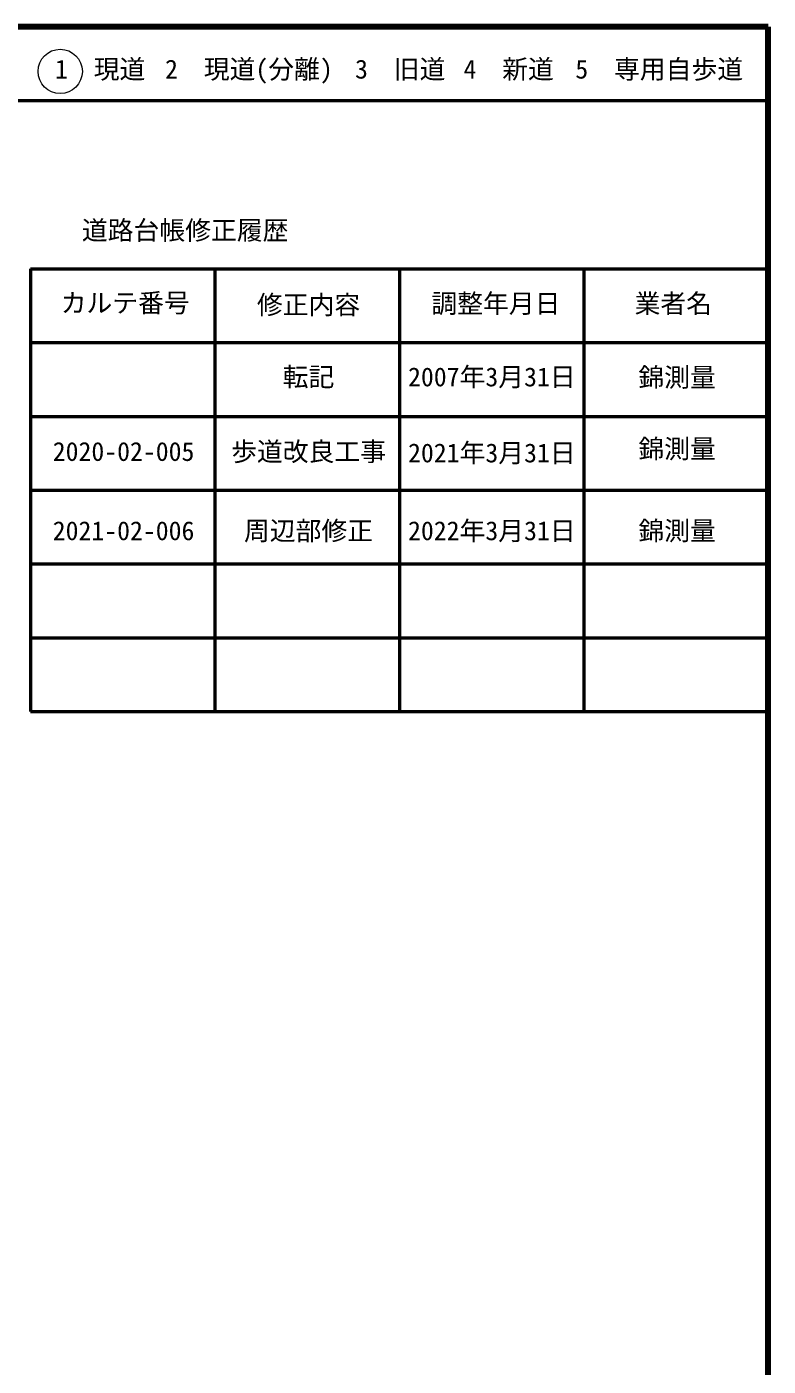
# Model space of a CAD drawing. Units: millimetres, scale not verified. Extents: x 40000 to 680000, y 20000 to 380000.
# Drawn here: x 579500 to 680000, y 198461 to 380000 of the extents above; entities that cross this region are included whole.
import ezdxf
from ezdxf.enums import TextEntityAlignment as Align

# ---------------------------------------------------------------- set-up
doc = ezdxf.new("R2010")
doc.units = ezdxf.units.MM
doc.header["$LTSCALE"] = 1000
for name, color, linetype, lineweight in [('M-TTL', 2, 'Continuous', 140), ('M-TTL-FRAM', 2, 'Continuous', 50), ('M-TTL-LINE', 7, 'Continuous', 50), ('M-TTL-TXT', 7, 'Continuous', 13)]:
    doc.layers.add(name, color=color, linetype=linetype, lineweight=lineweight)
doc.styles.add('ＭＳ ゴシック', font='')
doc.styles.get('ＭＳ ゴシック').set_extended_font_data('MS Gothic')

msp = doc.modelspace()

# ---------------------------------------------------------------- linework, layer by layer
at = {"layer": 'M-TTL'}
for p, q in [((680000, 380000), (40000, 380000)), ((680000, 20000), (680000, 380000))]:
    msp.add_line(p, q, dxfattribs=at)
at = {"layer": 'M-TTL-FRAM'}
for p, q in [((580000, 347197), (580000, 287197)), ((580000, 347197), (680000, 347197)), ((580000, 287197), (680000, 287197))]:
    msp.add_line(p, q, dxfattribs=at)
at = {"layer": 'M-TTL-LINE'}
for p, q in [((40000, 370000), (680000, 370000)), ((605000, 347197), (605000, 287197)), ((630000, 347197), (630000, 287197)), ((655000, 347197), (655000, 287197)), ((580000, 337197), (680000, 337197)), ((580000, 327197), (680000, 327197)), ((580000, 317197), (680000, 317197)), ((580000, 307197), (680000, 307197)), ((580000, 297197), (680000, 297197))]:
    msp.add_line(p, q, dxfattribs=at)
at = {"layer": 'M-TTL-TXT'}
msp.add_circle((584031, 373958), 3000, dxfattribs=at)

# ---------------------------------------------------------------- texts
at = {"layer": 'M-TTL-TXT', "style": 'ＭＳ ゴシック'}
for s, p in [('1\u3000現道', (583323, 372208)), ('2\u3000現道(分離)', (598244, 372208)), ('3\u3000旧道', (623996, 372208)), ('4\u3000新道', (638699, 372208)), ('5\u3000専用自歩道', (653853, 372208)), ('道路台帳修正履歴', (586968, 350363)), ('カルテ番号', (584089, 340527)), ('修正内容', (610692, 340273)), ('調整年月日', (634339, 340447)), ('業者名', (661884, 340447)), ('転記', (614192, 330495)), ('2007年3月31日', (631179, 330495)), ('錦測量', (662395, 330439)), ('2020-02-005', (583018, 320388)), ('歩道改良工事', (607192, 320378)), ('2021年3月31日', (631179, 320191)), ('錦測量', (662395, 320753)), ('2021-02-006', (583018, 309644)), ('周辺部修正', (608942, 309644)), ('2022年3月31日', (631179, 309644)), ('錦測量', (662395, 309644))]:
    msp.add_text(s, height=2566, dxfattribs=at).set_placement(p, align=Align.BOTTOM_LEFT)

doc.saveas('drawing.dxf')
